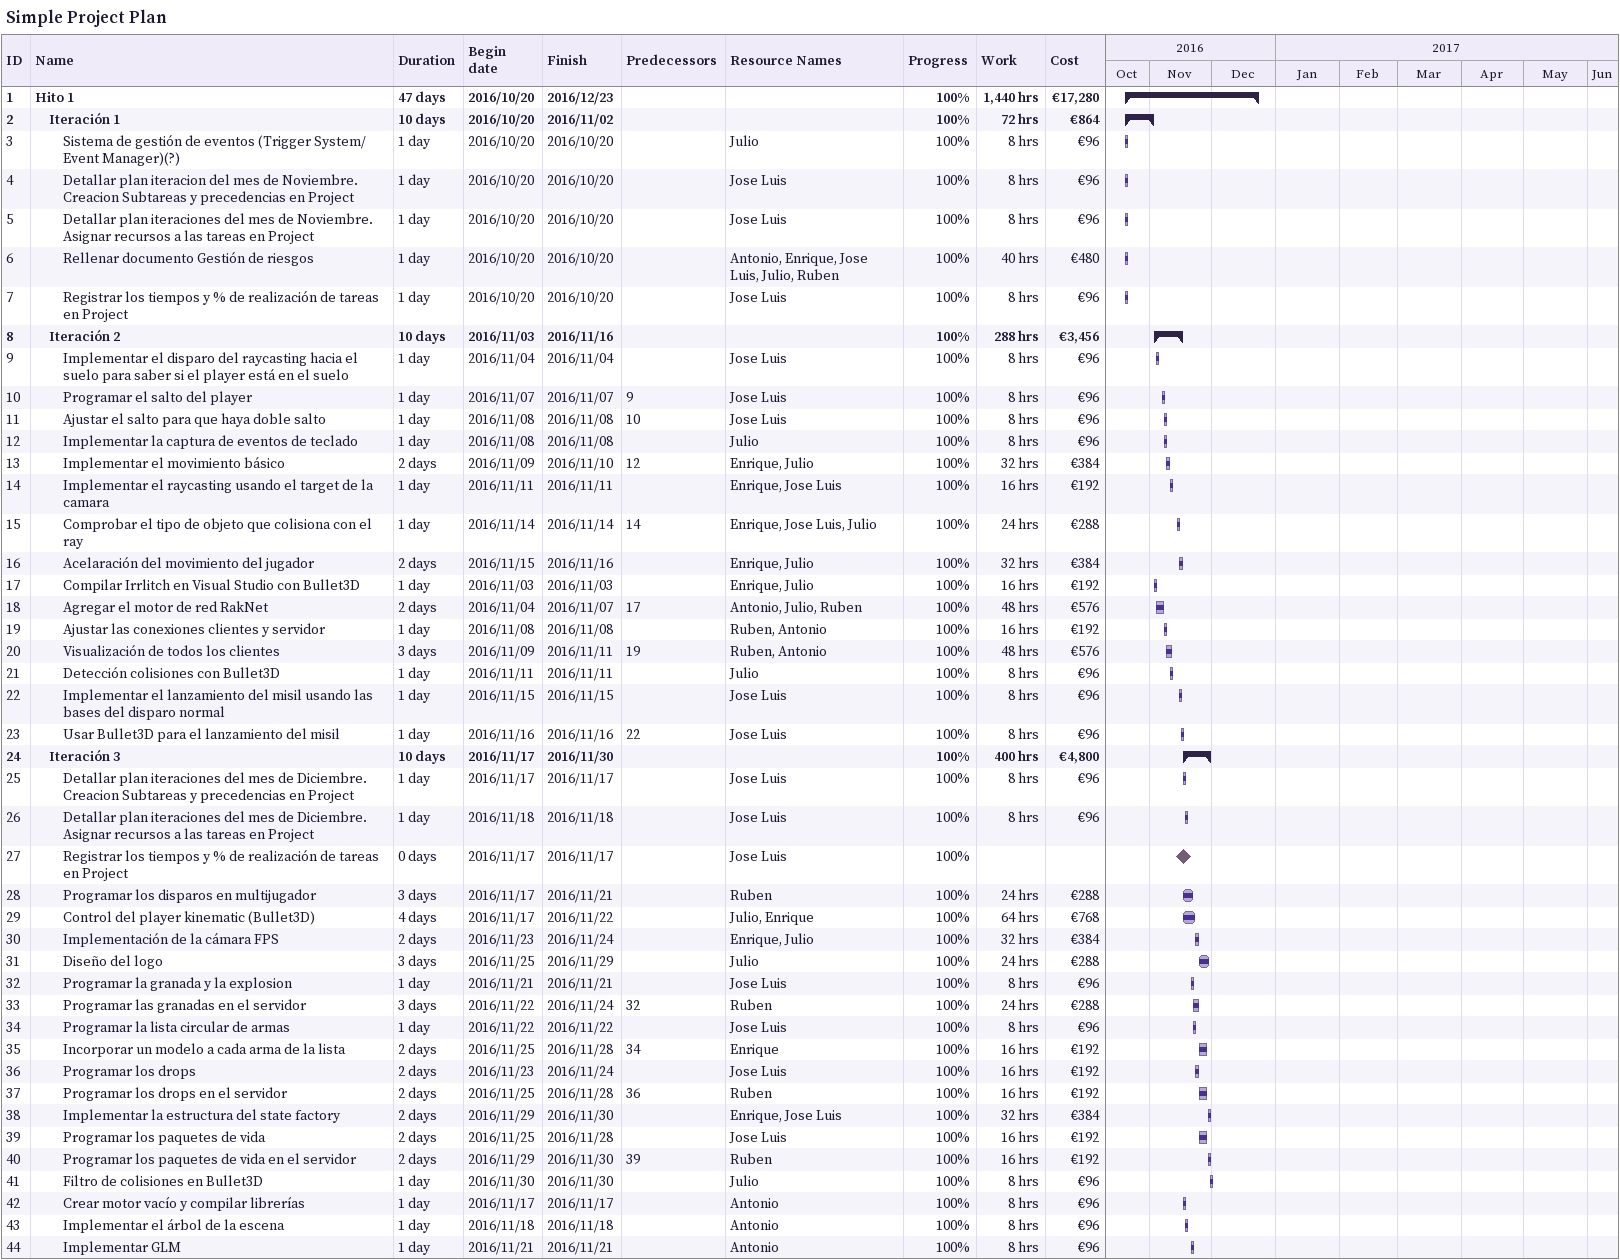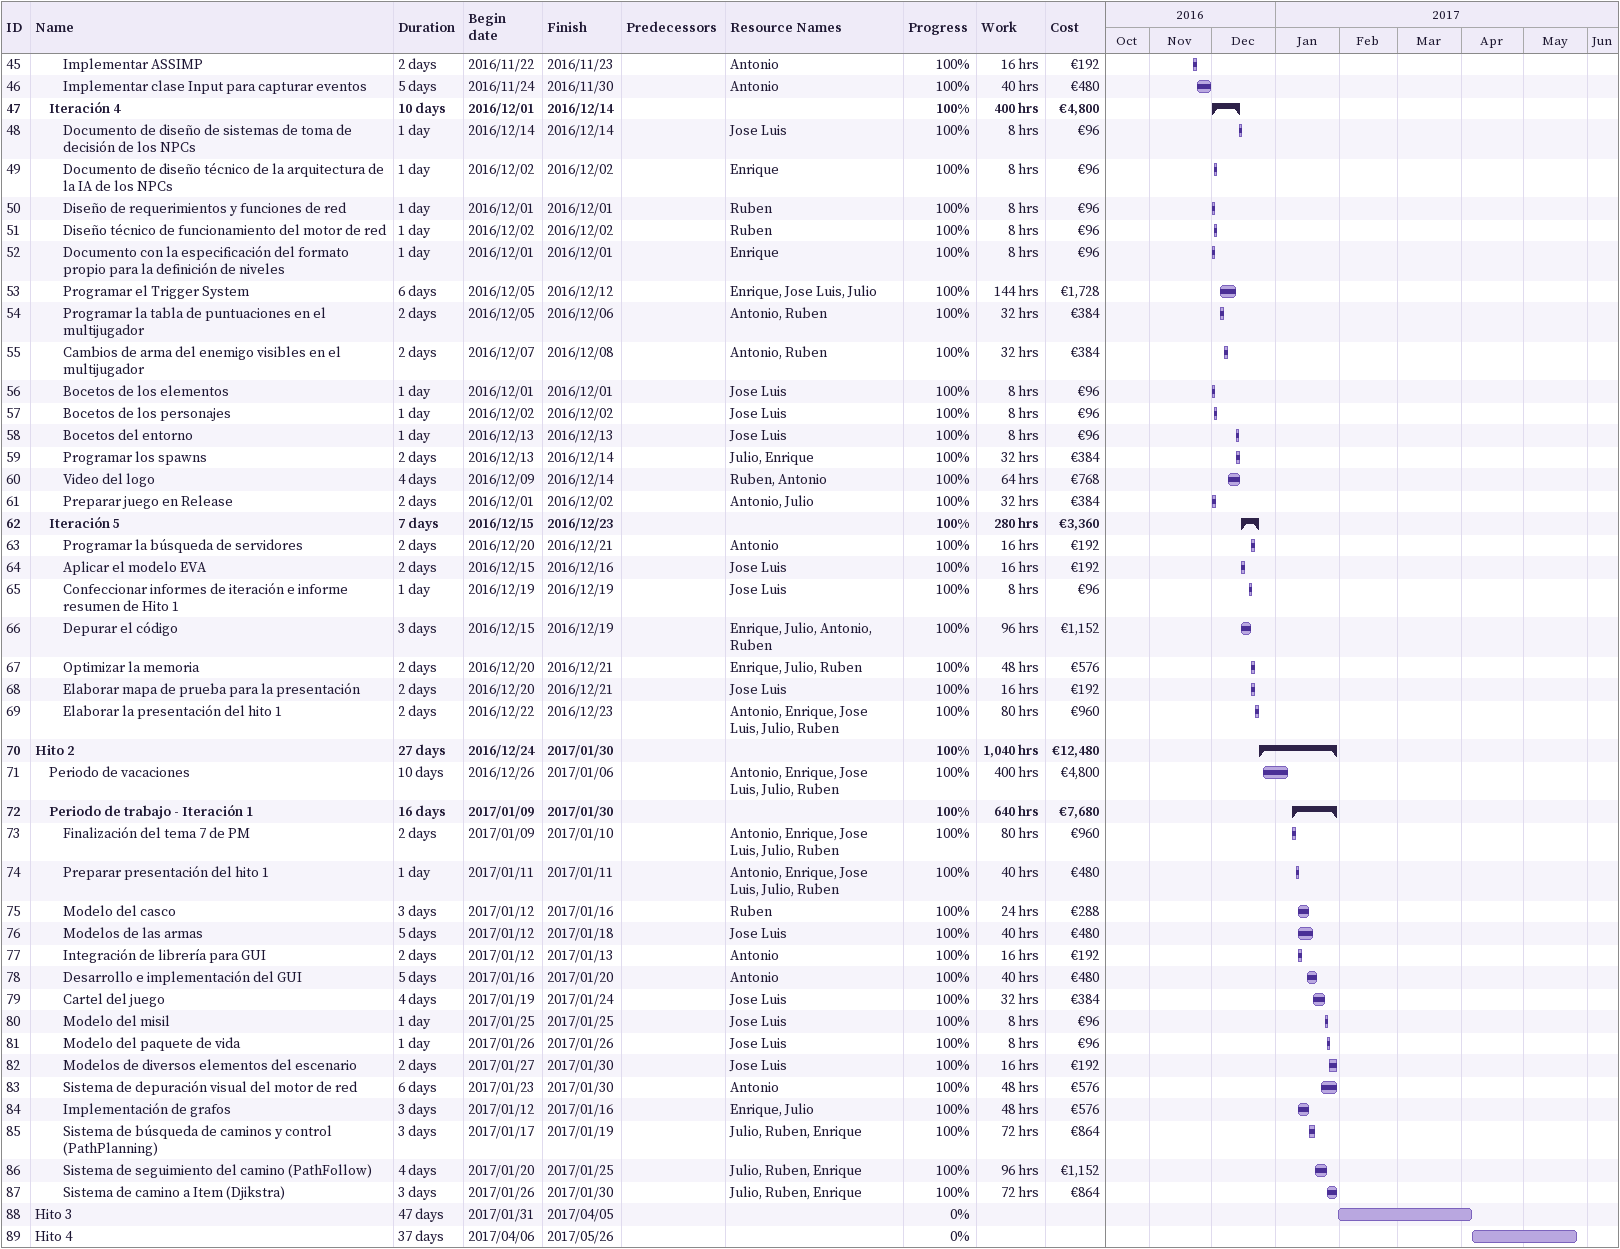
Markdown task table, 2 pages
Simple Project Plan

| ID | Level | Task | Duration | Start | Finish | Predecessors | Resources | % complete | Work (h) | Cost (€) |
|---|---|---|---|---|---|---|---|---|---|---|
| 1 | 1 | **Hito 1** | 47d | 2016-10-20 | 2016-12-23 |  |  | 100 | 1440 | 17280 |
| 2 | 2 | **Iteración 1** | 10d | 2016-10-20 | 2016-11-02 |  |  | 100 | 72 | 864 |
| 3 | 3 | Sistema de gestión de eventos (Trigger System/ Event Manager)(?) | 1d | 2016-10-20 | 2016-10-20 |  | Julio | 100 | 8 | 96 |
| 4 | 3 | Detallar plan iteracion del mes de Noviembre. Creacion Subtareas y precedencias en Project | 1d | 2016-10-20 | 2016-10-20 |  | Jose Luis | 100 | 8 | 96 |
| 5 | 3 | Detallar plan iteraciones del mes de Noviembre. Asignar recursos a las tareas en Project | 1d | 2016-10-20 | 2016-10-20 |  | Jose Luis | 100 | 8 | 96 |
| 6 | 3 | Rellenar documento Gestión de riesgos | 1d | 2016-10-20 | 2016-10-20 |  | Antonio, Enrique, Jose Luis, Julio, Ruben | 100 | 40 | 480 |
| 7 | 3 | Registrar los tiempos y % de realización de tareas en Project | 1d | 2016-10-20 | 2016-10-20 |  | Jose Luis | 100 | 8 | 96 |
| 8 | 2 | **Iteración 2** | 10d | 2016-11-03 | 2016-11-16 |  |  | 100 | 288 | 3456 |
| 9 | 3 | Implementar el disparo del raycasting hacia el suelo para saber si el player está en el suelo | 1d | 2016-11-04 | 2016-11-04 |  | Jose Luis | 100 | 8 | 96 |
| 10 | 3 | Programar el salto del player | 1d | 2016-11-07 | 2016-11-07 | 9 | Jose Luis | 100 | 8 | 96 |
| 11 | 3 | Ajustar el salto para que haya doble salto | 1d | 2016-11-08 | 2016-11-08 | 10 | Jose Luis | 100 | 8 | 96 |
| 12 | 3 | Implementar la captura de eventos de teclado | 1d | 2016-11-08 | 2016-11-08 |  | Julio | 100 | 8 | 96 |
| 13 | 3 | Implementar el movimiento básico | 2d | 2016-11-09 | 2016-11-10 | 12 | Enrique, Julio | 100 | 32 | 384 |
| 14 | 3 | Implementar el raycasting usando el target de la camara | 1d | 2016-11-11 | 2016-11-11 |  | Enrique, Jose Luis | 100 | 16 | 192 |
| 15 | 3 | Comprobar el tipo de objeto que colisiona con el ray | 1d | 2016-11-14 | 2016-11-14 | 14 | Enrique, Jose Luis, Julio | 100 | 24 | 288 |
| 16 | 3 | Acelaración del movimiento del jugador | 2d | 2016-11-15 | 2016-11-16 |  | Enrique, Julio | 100 | 32 | 384 |
| 17 | 3 | Compilar Irrlitch en Visual Studio con Bullet3D | 1d | 2016-11-03 | 2016-11-03 |  | Enrique, Julio | 100 | 16 | 192 |
| 18 | 3 | Agregar el motor de red RakNet | 2d | 2016-11-04 | 2016-11-07 | 17 | Antonio, Julio, Ruben | 100 | 48 | 576 |
| 19 | 3 | Ajustar las conexiones clientes y servidor | 1d | 2016-11-08 | 2016-11-08 |  | Ruben, Antonio | 100 | 16 | 192 |
| 20 | 3 | Visualización de todos los clientes | 3d | 2016-11-09 | 2016-11-11 | 19 | Ruben, Antonio | 100 | 48 | 576 |
| 21 | 3 | Detección colisiones con Bullet3D | 1d | 2016-11-11 | 2016-11-11 |  | Julio | 100 | 8 | 96 |
| 22 | 3 | Implementar el lanzamiento del misil usando las bases del disparo normal | 1d | 2016-11-15 | 2016-11-15 |  | Jose Luis | 100 | 8 | 96 |
| 23 | 3 | Usar Bullet3D para el lanzamiento del misil | 1d | 2016-11-16 | 2016-11-16 | 22 | Jose Luis | 100 | 8 | 96 |
| 24 | 2 | **Iteración 3** | 10d | 2016-11-17 | 2016-11-30 |  |  | 100 | 400 | 4800 |
| 25 | 3 | Detallar plan iteraciones del mes de Diciembre. Creacion Subtareas y precedencias en Project | 1d | 2016-11-17 | 2016-11-17 |  | Jose Luis | 100 | 8 | 96 |
| 26 | 3 | Detallar plan iteraciones del mes de Diciembre. Asignar recursos a las tareas en Project | 1d | 2016-11-18 | 2016-11-18 |  | Jose Luis | 100 | 8 | 96 |
| 27 | 3 | Registrar los tiempos y % de realización de tareas en Project | 0d | 2016-11-17 | 2016-11-17 |  | Jose Luis | 100 |  |  |
| 28 | 3 | Programar los disparos en multijugador | 3d | 2016-11-17 | 2016-11-21 |  | Ruben | 100 | 24 | 288 |
| 29 | 3 | Control del player kinematic (Bullet3D) | 4d | 2016-11-17 | 2016-11-22 |  | Julio, Enrique | 100 | 64 | 768 |
| 30 | 3 | Implementación de la cámara FPS | 2d | 2016-11-23 | 2016-11-24 |  | Enrique, Julio | 100 | 32 | 384 |
| 31 | 3 | Diseño del logo | 3d | 2016-11-25 | 2016-11-29 |  | Julio | 100 | 24 | 288 |
| 32 | 3 | Programar la granada y la explosion | 1d | 2016-11-21 | 2016-11-21 |  | Jose Luis | 100 | 8 | 96 |
| 33 | 3 | Programar las granadas en el servidor | 3d | 2016-11-22 | 2016-11-24 | 32 | Ruben | 100 | 24 | 288 |
| 34 | 3 | Programar la lista circular de armas | 1d | 2016-11-22 | 2016-11-22 |  | Jose Luis | 100 | 8 | 96 |
| 35 | 3 | Incorporar un modelo a cada arma de la lista | 2d | 2016-11-25 | 2016-11-28 | 34 | Enrique | 100 | 16 | 192 |
| 36 | 3 | Programar los drops | 2d | 2016-11-23 | 2016-11-24 |  | Jose Luis | 100 | 16 | 192 |
| 37 | 3 | Programar los drops en el servidor | 2d | 2016-11-25 | 2016-11-28 | 36 | Ruben | 100 | 16 | 192 |
| 38 | 3 | Implementar la estructura del state factory | 2d | 2016-11-29 | 2016-11-30 |  | Enrique, Jose Luis | 100 | 32 | 384 |
| 39 | 3 | Programar los paquetes de vida | 2d | 2016-11-25 | 2016-11-28 |  | Jose Luis | 100 | 16 | 192 |
| 40 | 3 | Programar los paquetes de vida en el servidor | 2d | 2016-11-29 | 2016-11-30 | 39 | Ruben | 100 | 16 | 192 |
| 41 | 3 | Filtro de colisiones en Bullet3D | 1d | 2016-11-30 | 2016-11-30 |  | Julio | 100 | 8 | 96 |
| 42 | 3 | Crear motor vacío y compilar librerías | 1d | 2016-11-17 | 2016-11-17 |  | Antonio | 100 | 8 | 96 |
| 43 | 3 | Implementar el árbol de la escena | 1d | 2016-11-18 | 2016-11-18 |  | Antonio | 100 | 8 | 96 |
| 44 | 3 | Implementar GLM | 1d | 2016-11-21 | 2016-11-21 |  | Antonio | 100 | 8 | 96 |
| 45 | 3 | Implementar ASSIMP | 2d | 2016-11-22 | 2016-11-23 |  | Antonio | 100 | 16 | 192 |
| 46 | 3 | Implementar clase Input para capturar eventos | 5d | 2016-11-24 | 2016-11-30 |  | Antonio | 100 | 40 | 480 |
| 47 | 2 | **Iteración 4** | 10d | 2016-12-01 | 2016-12-14 |  |  | 100 | 400 | 4800 |
| 48 | 3 | Documento de diseño de sistemas de toma de decisión de los NPCs | 1d | 2016-12-14 | 2016-12-14 |  | Jose Luis | 100 | 8 | 96 |
| 49 | 3 | Documento de diseño técnico de la arquitectura de la IA de los NPCs | 1d | 2016-12-02 | 2016-12-02 |  | Enrique | 100 | 8 | 96 |
| 50 | 3 | Diseño de requerimientos y funciones de red | 1d | 2016-12-01 | 2016-12-01 |  | Ruben | 100 | 8 | 96 |
| 51 | 3 | Diseño técnico de funcionamiento del motor de red | 1d | 2016-12-02 | 2016-12-02 |  | Ruben | 100 | 8 | 96 |
| 52 | 3 | Documento con la especificación del formato propio para la definición de niveles | 1d | 2016-12-01 | 2016-12-01 |  | Enrique | 100 | 8 | 96 |
| 53 | 3 | Programar el Trigger System | 6d | 2016-12-05 | 2016-12-12 |  | Enrique, Jose Luis, Julio | 100 | 144 | 1728 |
| 54 | 3 | Programar la tabla de puntuaciones en el multijugador | 2d | 2016-12-05 | 2016-12-06 |  | Antonio, Ruben | 100 | 32 | 384 |
| 55 | 3 | Cambios de arma del enemigo visibles en el multijugador | 2d | 2016-12-07 | 2016-12-08 |  | Antonio, Ruben | 100 | 32 | 384 |
| 56 | 3 | Bocetos de los elementos | 1d | 2016-12-01 | 2016-12-01 |  | Jose Luis | 100 | 8 | 96 |
| 57 | 3 | Bocetos de los personajes | 1d | 2016-12-02 | 2016-12-02 |  | Jose Luis | 100 | 8 | 96 |
| 58 | 3 | Bocetos del entorno | 1d | 2016-12-13 | 2016-12-13 |  | Jose Luis | 100 | 8 | 96 |
| 59 | 3 | Programar los spawns | 2d | 2016-12-13 | 2016-12-14 |  | Julio, Enrique | 100 | 32 | 384 |
| 60 | 3 | Video del logo | 4d | 2016-12-09 | 2016-12-14 |  | Ruben, Antonio | 100 | 64 | 768 |
| 61 | 3 | Preparar juego en Release | 2d | 2016-12-01 | 2016-12-02 |  | Antonio, Julio | 100 | 32 | 384 |
| 62 | 2 | **Iteración 5** | 7d | 2016-12-15 | 2016-12-23 |  |  | 100 | 280 | 3360 |
| 63 | 3 | Programar la búsqueda de servidores | 2d | 2016-12-20 | 2016-12-21 |  | Antonio | 100 | 16 | 192 |
| 64 | 3 | Aplicar el modelo EVA | 2d | 2016-12-15 | 2016-12-16 |  | Jose Luis | 100 | 16 | 192 |
| 65 | 3 | Confeccionar informes de iteración e informe resumen de Hito 1 | 1d | 2016-12-19 | 2016-12-19 |  | Jose Luis | 100 | 8 | 96 |
| 66 | 3 | Depurar el código | 3d | 2016-12-15 | 2016-12-19 |  | Enrique, Julio, Antonio, Ruben | 100 | 96 | 1152 |
| 67 | 3 | Optimizar la memoria | 2d | 2016-12-20 | 2016-12-21 |  | Enrique, Julio, Ruben | 100 | 48 | 576 |
| 68 | 3 | Elaborar mapa de prueba para la presentación | 2d | 2016-12-20 | 2016-12-21 |  | Jose Luis | 100 | 16 | 192 |
| 69 | 3 | Elaborar la presentación del hito 1 | 2d | 2016-12-22 | 2016-12-23 |  | Antonio, Enrique, Jose Luis, Julio, Ruben | 100 | 80 | 960 |
| 70 | 1 | **Hito 2** | 27d | 2016-12-24 | 2017-01-30 |  |  | 100 | 1040 | 12480 |
| 71 | 2 | Periodo de vacaciones | 10d | 2016-12-26 | 2017-01-06 |  | Antonio, Enrique, Jose Luis, Julio, Ruben | 100 | 400 | 4800 |
| 72 | 2 | **Periodo de trabajo - Iteración 1** | 16d | 2017-01-09 | 2017-01-30 |  |  | 100 | 640 | 7680 |
| 73 | 3 | Finalización del tema 7 de PM | 2d | 2017-01-09 | 2017-01-10 |  | Antonio, Enrique, Jose Luis, Julio, Ruben | 100 | 80 | 960 |
| 74 | 3 | Preparar presentación del hito 1 | 1d | 2017-01-11 | 2017-01-11 |  | Antonio, Enrique, Jose Luis, Julio, Ruben | 100 | 40 | 480 |
| 75 | 3 | Modelo del casco | 3d | 2017-01-12 | 2017-01-16 |  | Ruben | 100 | 24 | 288 |
| 76 | 3 | Modelos de las armas | 5d | 2017-01-12 | 2017-01-18 |  | Jose Luis | 100 | 40 | 480 |
| 77 | 3 | Integración de librería para GUI | 2d | 2017-01-12 | 2017-01-13 |  | Antonio | 100 | 16 | 192 |
| 78 | 3 | Desarrollo e implementación del GUI | 5d | 2017-01-16 | 2017-01-20 |  | Antonio | 100 | 40 | 480 |
| 79 | 3 | Cartel del juego | 4d | 2017-01-19 | 2017-01-24 |  | Jose Luis | 100 | 32 | 384 |
| 80 | 3 | Modelo del misil | 1d | 2017-01-25 | 2017-01-25 |  | Jose Luis | 100 | 8 | 96 |
| 81 | 3 | Modelo del paquete de vida | 1d | 2017-01-26 | 2017-01-26 |  | Jose Luis | 100 | 8 | 96 |
| 82 | 3 | Modelos de diversos elementos del escenario | 2d | 2017-01-27 | 2017-01-30 |  | Jose Luis | 100 | 16 | 192 |
| 83 | 3 | Sistema de depuración visual del motor de red | 6d | 2017-01-23 | 2017-01-30 |  | Antonio | 100 | 48 | 576 |
| 84 | 3 | Implementación de grafos | 3d | 2017-01-12 | 2017-01-16 |  | Enrique, Julio | 100 | 48 | 576 |
| 85 | 3 | Sistema de búsqueda de caminos y control (PathPlanning) | 3d | 2017-01-17 | 2017-01-19 |  | Julio, Ruben, Enrique | 100 | 72 | 864 |
| 86 | 3 | Sistema de seguimiento del camino (PathFollow) | 4d | 2017-01-20 | 2017-01-25 |  | Julio, Ruben, Enrique | 100 | 96 | 1152 |
| 87 | 3 | Sistema de camino a Item (Djikstra) | 3d | 2017-01-26 | 2017-01-30 |  | Julio, Ruben, Enrique | 100 | 72 | 864 |
| 88 | 1 | Hito 3 | 47d | 2017-01-31 | 2017-04-05 |  |  | 0 |  |  |
| 89 | 1 | Hito 4 | 37d | 2017-04-06 | 2017-05-26 |  |  | 0 |  |  |
